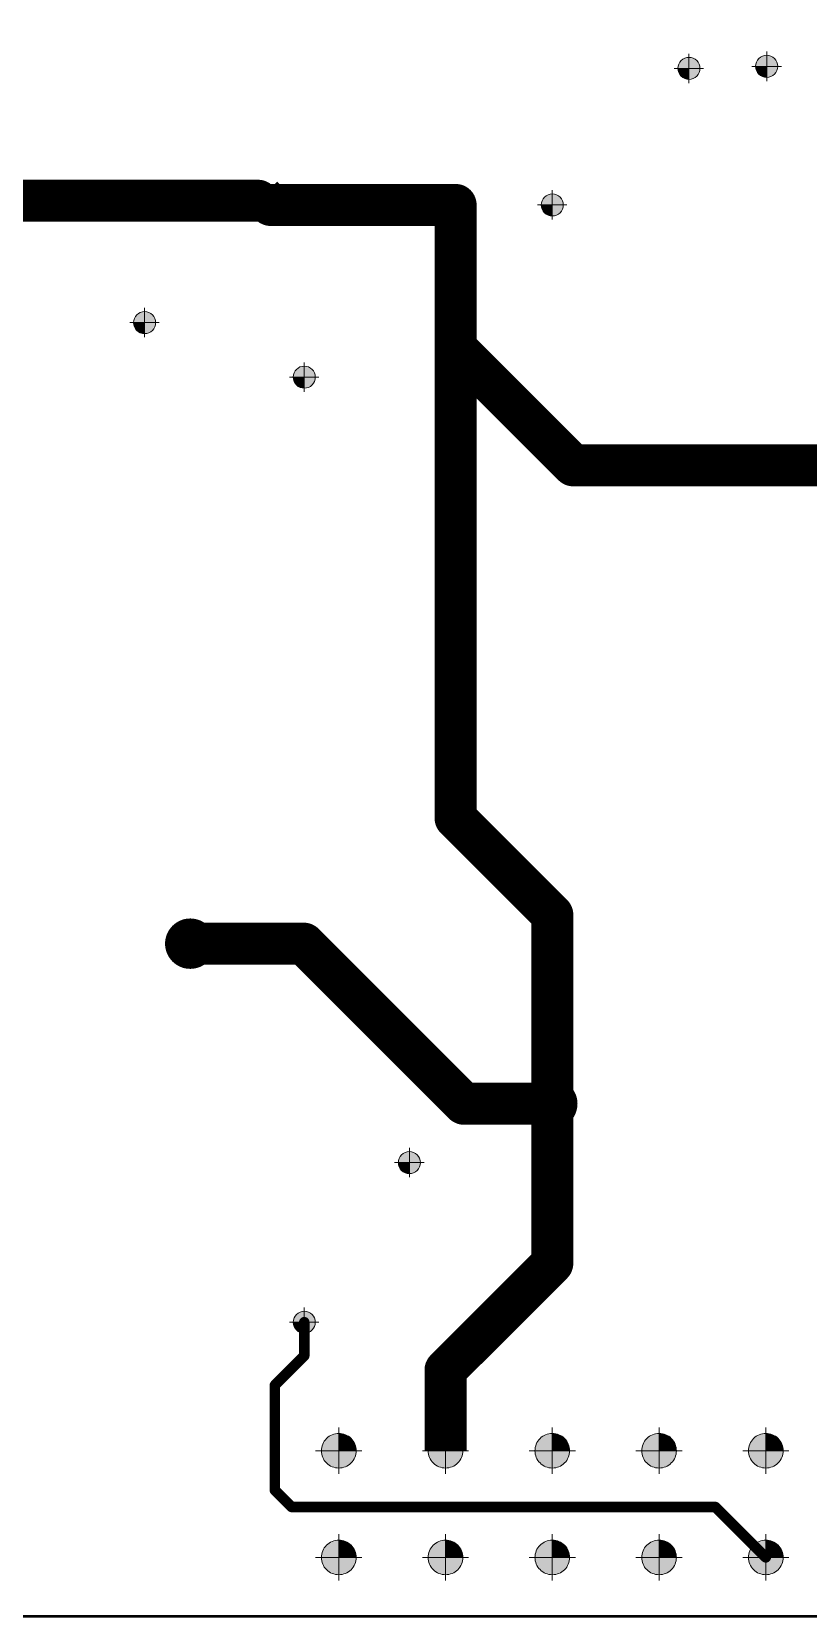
# Paper-space layout 'Лист2' of a CAD drawing. Header units: millimetres. Extents: x 0 to 421, y 0 to 298.
# Drawn here: x 126.17 to 144.64, y 161.87 to 199.6 of the extents above; entities that cross this region are included whole.
import ezdxf

# ---------------------------------------------------------------- set-up
doc = ezdxf.new("R2010")
doc.units = ezdxf.units.MM
for name, color, linetype in [('MidLayer1', 16, 'Continuous'), ('PDF _Геометрия', 7, 'Continuous'), ('PDF _Сплошная заливка', 7, 'Continuous')]:
    doc.layers.add(name, color=color, linetype=linetype)

psp = doc.layouts.new('Лист2')

# ---------------------------------------------------------------- hatches: boundary and pattern name
at = {"layer": 'PDF _Сплошная заливка', "true_color": 0xf5f5f5}
h = psp.add_hatch(color=7, dxfattribs=at)
h.dxf.hatch_style = 1
h.paths.add_polyline_path([(100.3120716737317, 230.2710354911055), (100.049604371558, 230.2710354911055), (100.049604371558, 230.0085681890014, 0.4143145161782934)])
h.paths.add_polyline_path([(100.049604371558, 230.5335027932574), (100.049604371558, 230.2710354911055), (100.3120716737317, 230.2710354911055, 0.4143145161453508)])
h.paths.add_polyline_path([(100.049604371558, 230.5335027932574, 0.4143145159939858), (99.78713706938424, 230.2710354911055), (100.049604371558, 230.2710354911055)])
h.paths.add_polyline_path([(108.4496163767913, 231.933330874288, 0.4143145162007099), (108.187149074603, 231.6708635721106), (108.4496163767913, 231.6708635721106)])
h.paths.add_polyline_path([(108.4496163767913, 231.933330874288), (108.4496163767913, 231.6708635721106), (108.712083678965, 231.6708635721106, 0.414314515925784)])
h.paths.add_polyline_path([(108.712083678965, 231.6708635721106), (108.4496163767913, 231.6708635721106), (108.4496163767913, 231.4083962699624, 0.4143145159641667)])
h.paths.add_polyline_path([(119.549796030924, 232.5336126444481), (119.549796030924, 232.270792563585), (119.8122633330977, 232.270792563585, 0.4140361066713306)])
h.paths.add_polyline_path([(119.549796030924, 232.5336126444481, 0.4140361064556106), (119.2873287287866, 232.270792563585), (119.549796030924, 232.270792563585)])
h.paths.add_polyline_path([(119.8122633330977, 232.270792563585), (119.549796030924, 232.270792563585), (119.549796030924, 232.0083252613822, 0.4143145161188053)])
h.paths.add_polyline_path([(128.4496953576199, 205.3334223275165, 0.4143145160073847), (128.1872280554244, 205.0709550253137), (128.4496953576199, 205.0709550253137)])
h.paths.add_polyline_path([(128.4496953576199, 205.3334223275165), (128.4496953576199, 205.0709550253137), (128.7121626597864, 205.0709550253137, 0.4143145162440775)])
h.paths.add_polyline_path([(128.7121626597864, 205.0709550253137), (128.4496953576199, 205.0709550253137), (128.4496953576199, 204.8084877231286, 0.4143145161385547)])
h.paths.add_polyline_path([(127.0498697460607, 204.7335010971938, 0.414314516295859), (126.7874024438652, 204.4710337949764), (127.0498697460607, 204.4710337949764)])
h.paths.add_polyline_path([(127.0498697460607, 204.7335010971938), (127.0498697460607, 204.4710337949764), (127.3123370482344, 204.4710337949764, 0.4143145162657374)])
h.paths.add_polyline_path([(127.3123370482344, 204.4710337949764), (127.0498697460607, 204.4710337949764), (127.0498697460607, 204.2082137141938, 0.4140361063894542)])
h.paths.add_polyline_path([(125.6122968208915, 205.0709539669779), (125.3498295187323, 205.0709539669779), (125.3498295187323, 204.8084866648555, 0.4143145160152931)])
h.paths.add_polyline_path([(125.3498295187323, 205.3334212691921), (125.3498295187323, 205.0709539669779), (125.6122968208915, 205.0709539669779, 0.4143145162635712)])
h.paths.add_polyline_path([(125.3498295187323, 205.3334212691921, 0.4143145159817456), (125.0873622165805, 205.0709539669779), (125.3498295187323, 205.0709539669779)])
h.paths.add_polyline_path([(122.012190881896, 203.4707934842454), (121.7497235797368, 203.4707934842454), (121.7497235797368, 203.2083261820317, 0.4143145160571014)])
h.paths.add_polyline_path([(121.7497235797368, 203.7332607864373), (121.7497235797368, 203.4707934842454), (122.012190881896, 203.4707934842454, 0.4143145160438534)])
h.paths.add_polyline_path([(121.7497235797368, 203.7332607864373, 0.4143145163166619), (121.4872562775413, 203.4707934842454), (121.7497235797368, 203.4707934842454)])
h.paths.add_polyline_path([(122.0499381955206, 205.3833267455043), (122.0499381955206, 205.1208594433633), (122.3124054976797, 205.1208594433633, 0.4143145161126098)])
h.paths.add_polyline_path([(122.0499381955206, 205.3833267455043, 0.4140361066578205), (121.7871181146793, 205.1208594433633), (122.0499381955206, 205.1208594433633)])
h.paths.add_polyline_path([(122.3124054976797, 205.1208594433633), (122.0499381955206, 205.1208594433633), (122.0499381955206, 204.8583921413174, 0.4143145159523798)])
h.paths.add_polyline_path([(121.8499127112032, 206.8334077898776), (121.8499127112032, 206.5709404877148), (122.1123800133773, 206.5709404877148, 0.4143145160363984)])
h.paths.add_polyline_path([(121.8499127112032, 206.8334077898776, 0.4143145162213095), (121.5874454091318, 206.5709404877148), (121.8499127112032, 206.5709404877148)])
h.paths.add_polyline_path([(122.1123800133773, 206.5709404877148), (121.8499127112032, 206.5709404877148), (121.8499127112032, 206.308473185552, 0.4143145161191581)])
h.paths.add_polyline_path([(121.6498872268935, 210.4333197006231), (121.6498872268935, 210.1708523984603), (121.9123545290599, 210.1708523984603, 0.4143145159719741)])
h.paths.add_polyline_path([(121.6498872268935, 210.4333197006231, 0.4143145162208565), (121.3874199247343, 210.1708523984603), (121.6498872268935, 210.1708523984603)])
h.paths.add_polyline_path([(121.9123545290599, 210.1708523984603), (121.6498872268935, 210.1708523984603), (121.6498872268935, 209.908385096363, 0.414314516152352)])
h.paths.add_polyline_path([(120.0496833523939, 211.43355083915, 0.4140361065096199), (119.787216050242, 211.1707307583088), (120.0496833523939, 211.1707307583088)])
h.paths.add_polyline_path([(120.0496833523939, 211.43355083915), (120.0496833523939, 211.1707307583088), (120.3121506545531, 211.1707307583088, 0.4140361064194982)])
h.paths.add_polyline_path([(120.3121506545531, 211.1707307583088), (120.0496833523939, 211.1707307583088), (120.0496833523939, 210.9082634561314, 0.4138105735769094)])
h.paths.add_polyline_path([(119.1123505273108, 209.070809954424), (118.8498832251516, 209.070809954424), (118.8498832251516, 208.8083426522721, 0.4143145162915272)])
h.paths.add_polyline_path([(118.8498832251516, 209.3332772565905), (118.8498832251516, 209.070809954424), (119.1123505273108, 209.070809954424, 0.4143145162286138)])
h.paths.add_polyline_path([(118.8498832251516, 209.3332772565905, 0.4143145162399471), (118.5874159230143, 209.070809954424), (118.8498832251516, 209.070809954424)])
h.paths.add_polyline_path([(117.1999375635419, 208.3833096648336), (117.1999375635419, 208.1208423626417), (117.4624048657083, 208.1208423626417, 0.4138105734341527)])
h.paths.add_polyline_path([(117.1999375635419, 208.3833096648336, 0.4140361064449816), (116.9371174826861, 208.1208423626417), (117.1999375635419, 208.1208423626417)])
h.paths.add_polyline_path([(117.4624048657083, 208.1208423626417), (117.1999375635419, 208.1208423626417), (117.1999375635419, 207.8583750604457, 0.4138105735737928)])
h.paths.add_polyline_path([(115.9122955569419, 212.0707985181543), (115.6498282547827, 212.0707985181543), (115.6498282547827, 211.8083312159988, 0.4143145160474299)])
h.paths.add_polyline_path([(115.6498282547827, 212.3332658202548), (115.6498282547827, 212.0707985181543), (115.9122955569419, 212.0707985181543, 0.4143145160530207)])
h.paths.add_polyline_path([(115.6498282547827, 212.3332658202548, 0.4143145161103427), (115.387360952609, 212.0707985181543), (115.6498282547827, 212.0707985181543)])
h.paths.add_polyline_path([(113.312317039517, 210.3708274354294), (113.0498497373578, 210.3708274354294), (113.0498497373578, 210.1083601332739, 0.4143145161012762)])
h.paths.add_polyline_path([(113.0498497373578, 210.6332947375849), (113.0498497373578, 210.3708274354294), (113.312317039517, 210.3708274354294, 0.414314515917926)])
h.paths.add_polyline_path([(113.0498497373578, 210.6332947375849, 0.4143145161406156), (112.7873824351036, 210.3708274354294), (113.0498497373578, 210.3708274354294)])
h.paths.add_polyline_path([(113.0498497373578, 209.7332322694497, 0.4143145162124949), (112.7873824351327, 209.4707649672573), (113.0498497373578, 209.4707649672573)])
h.paths.add_polyline_path([(113.0498497373578, 209.7332322694497), (113.0498497373578, 209.4707649672573), (113.312317039517, 209.4707649672573, 0.4143145159898055)])
h.paths.add_polyline_path([(113.312317039517, 209.4707649672573), (113.0498497373578, 209.4707649672573), (113.0498497373578, 209.2082976650254, 0.4143145162918798)])
h.paths.add_polyline_path([(113.312317039517, 208.5710499860429), (113.0498497373578, 208.5710499860429), (113.0498497373578, 208.3082299052348, 0.4140361064744309)])
h.paths.add_polyline_path([(113.0498497373578, 208.8335172882348), (113.0498497373578, 208.5710499860429), (113.312317039517, 208.5710499860429, 0.4138105736383851)])
h.paths.add_polyline_path([(113.0498497373578, 208.8335172882348, 0.4138105736728677), (112.7873824352059, 208.5710499860429), (113.0498497373578, 208.5710499860429)])
h.paths.add_polyline_path([(113.312317039517, 207.6709825789762), (113.0498497373578, 207.6709825789762), (113.0498497373578, 207.4085152768062, 0.4143145161516976)])
h.paths.add_polyline_path([(113.0498497373578, 207.9334498811427), (113.0498497373578, 207.6709825789762), (113.312317039517, 207.6709825789762, 0.4143145161872592)])
h.paths.add_polyline_path([(113.0498497373578, 207.9334498811427, 0.4143145162217128), (112.7873824351841, 207.6709825789762), (113.0498497373578, 207.6709825789762)])
h.paths.add_polyline_path([(129.6121009498756, 195.5706370504045), (129.3496336477165, 195.5706370504045), (129.3496336477165, 195.3081697481903, 0.4143145159431113)])
h.paths.add_polyline_path([(129.3496336477165, 195.8331043525891), (129.3496336477165, 195.5706370504045), (129.6121009498756, 195.5706370504045, 0.4143145161639881)])
h.paths.add_polyline_path([(129.3496336477165, 195.8331043525891, 0.4143145160537259), (129.0871663455428, 195.5706370504045), (129.3496336477165, 195.5706370504045)])
h.paths.add_polyline_path([(131.6497503279888, 195.9335178511965, 0.4140361066051746), (131.3872830258151, 195.6706977704575), (131.6497503279888, 195.6706977704575)])
h.paths.add_polyline_path([(131.6497503279888, 195.9335178511965), (131.6497503279888, 195.6706977704575), (131.9122176301553, 195.6706977704575, 0.4140361065116345)])
h.paths.add_polyline_path([(131.9122176301553, 195.6706977704575), (131.6497503279888, 195.6706977704575), (131.6497503279888, 195.4082304683752, 0.4138105736144621)])
h.paths.add_polyline_path([(136.2499836885477, 195.7331953272846), (136.2499836885477, 195.4707280251691), (136.5124509907068, 195.4707280251691, 0.4138105736229028)])
h.paths.add_polyline_path([(136.2499836885477, 195.7331953272846, 0.4140361065574474), (135.9871636077505, 195.4707280251691), (136.2499836885477, 195.4707280251691)])
h.paths.add_polyline_path([(136.5124509907068, 195.4707280251691), (136.2499836885477, 195.4707280251691), (136.2499836885477, 195.2082607229954, 0.4138105737494737)])
h.paths.add_polyline_path([(123.9496511285352, 190.3334897393866, 0.4140361065414498), (123.6871838263833, 190.0706696585858), (123.9496511285352, 190.0706696585858)])
h.paths.add_polyline_path([(123.9496511285352, 190.3334897393866), (123.9496511285352, 190.0706696585858), (124.2121184307089, 190.0706696585858, 0.4140361063449201)])
h.paths.add_polyline_path([(124.2121184307089, 190.0706696585858), (123.9496511285352, 190.0706696585858), (123.9496511285352, 189.8082023563902, 0.413810573930181)])
h.paths.add_polyline_path([(137.4497838157899, 204.7334982749699), (137.4497838157899, 204.4710309727448), (137.7122511179637, 204.4710309727448, 0.4143145162374789)])
h.paths.add_polyline_path([(137.4497838157899, 204.7334982749699, 0.414314516018718), (137.1873165136162, 204.4710309727448), (137.4497838157899, 204.4710309727448)])
h.paths.add_polyline_path([(137.7122511179637, 204.4710309727448), (137.4497838157899, 204.4710309727448), (137.4497838157899, 204.2082108919294, 0.4140361064201334)])
h.paths.add_polyline_path([(133.6496523924848, 204.4333496286995, 0.4138105737003637), (133.3871850903547, 204.1708823265658), (133.6496523924848, 204.1708823265658)])
h.paths.add_polyline_path([(133.6496523924848, 204.4333496286995), (133.6496523924848, 204.1708823265658), (133.9124724732819, 204.1708823265658, 0.4140361067285753)])
h.paths.add_polyline_path([(133.9124724732819, 204.1708823265658), (133.6496523924848, 204.1708823265658), (133.6496523924848, 203.9084150244175, 0.414036106303966)])
h.paths.add_polyline_path([(140.2497878175323, 204.5331323593014, 0.4143145162670892), (139.987320515424, 204.2706650570512), (140.2497878175323, 204.2706650570512)])
h.paths.add_polyline_path([(140.2497878175323, 204.5331323593014), (140.2497878175323, 204.2706650570512), (140.5126078983294, 204.2706650570512, 0.4140361066303627)])
h.paths.add_polyline_path([(140.5126078983294, 204.2706650570512), (140.2497878175323, 204.2706650570512), (140.2497878175323, 204.0081977548443, 0.414036106719437)])
h.paths.add_polyline_path([(140.912306088318, 205.6708455639082), (140.6498387861589, 205.6708455639082), (140.6498387861589, 205.4080254830747, 0.4140361065130878)])
h.paths.add_polyline_path([(140.6498387861589, 205.9333128660637), (140.6498387861589, 205.6708455639082), (140.912306088318, 205.6708455639082, 0.4143145162466969)])
h.paths.add_polyline_path([(140.6498387861589, 205.9333128660637, 0.4143145161581951), (140.3873714839924, 205.6708455639082), (140.6498387861589, 205.6708455639082)])
h.paths.add_polyline_path([(142.2500426606589, 205.7333332430258, 0.4140361065888485), (141.9875753584483, 205.4705131621881), (142.2500426606589, 205.4705131621881)])
h.paths.add_polyline_path([(142.2500426606589, 205.7333332430258), (142.2500426606589, 205.4705131621881), (142.5125099628181, 205.4705131621881, 0.4140361064654579)])
h.paths.add_polyline_path([(142.5125099628181, 205.4705131621881), (142.2500426606589, 205.4705131621881), (142.2500426606589, 205.2080458600763, 0.4138105737836125)])
h.paths.add_polyline_path([(143.5997737064772, 204.8832147041517, 0.4143145161069174), (143.3373064043622, 204.620747401912), (143.5997737064772, 204.620747401912)])
h.paths.add_polyline_path([(143.5997737064772, 204.8832147041517), (143.5997737064772, 204.620747401912), (143.8622410086437, 204.620747401912, 0.4143145160450619)])
h.paths.add_polyline_path([(143.8622410086437, 204.620747401912), (143.5997737064772, 204.620747401912), (143.5997737064772, 204.358280099797, 0.4143145161314987)])
h.paths.add_polyline_path([(144.3494282993593, 203.633175724684, 0.4138105737350976), (144.0869609972078, 203.3707084224698), (144.3494282993593, 203.3707084224698)])
h.paths.add_polyline_path([(144.3494282993593, 203.633175724684), (144.3494282993593, 203.3707084224698), (144.6122483801569, 203.3707084224698, 0.4140361065355619)])
h.paths.add_polyline_path([(144.6122483801569, 203.3707084224698), (144.3494282993593, 203.3707084224698), (144.3494282993593, 203.1082411203142, 0.4140361066992561)])
h.paths.add_polyline_path([(145.7122121545558, 198.5708640924986), (145.4497448523894, 198.5708640924986), (145.4497448523894, 198.3083967903249, 0.4143145161691765)])
h.paths.add_polyline_path([(145.4497448523894, 198.8333313946391), (145.4497448523894, 198.5708640924986), (145.7122121545558, 198.5708640924986, 0.4143145161299412)])
h.paths.add_polyline_path([(145.4497448523894, 198.8333313946391, 0.4143145161493297), (145.187277550252, 198.5708640924986), (145.4497448523894, 198.5708640924986)])
h.paths.add_polyline_path([(143.6498682722035, 199.0333060788739, 0.4143145162615562), (143.3874009701244, 198.7708387766893), (143.6498682722035, 198.7708387766893)])
h.paths.add_polyline_path([(143.6498682722035, 199.0333060788739), (143.6498682722035, 198.7708387766893), (143.9123355743773, 198.7708387766893, 0.4143145162270018)])
h.paths.add_polyline_path([(143.9123355743773, 198.7708387766893), (143.6498682722035, 198.7708387766893), (143.6498682722035, 198.5083714745883, 0.4143145161652975)])
h.paths.add_polyline_path([(141.7998971262914, 198.9834055413289), (141.7998971262914, 198.7209382391989), (142.0623644284578, 198.7209382391989, 0.4143145161469626)])
h.paths.add_polyline_path([(141.7998971262914, 198.9834055413289, 0.4143145160874237), (141.5374298240372, 198.7209382391989), (141.7998971262914, 198.7209382391989)])
h.paths.add_polyline_path([(142.0623644284578, 198.7209382391989), (141.7998971262914, 198.7209382391989), (141.7998971262914, 198.458470936996, 0.4143145162862383)])
h.paths.add_polyline_path([(149.4125072250254, 198.3708894083079), (149.1496871442282, 198.3708894083079), (149.1496871442282, 198.1084221061924, 0.4140361066499366)])
h.paths.add_polyline_path([(149.1496871442282, 198.6333567104671), (149.1496871442282, 198.3708894083079), (149.4125072250254, 198.3708894083079, 0.4140361063217318)])
h.paths.add_polyline_path([(149.1496871442282, 198.6333567104671, 0.4138105737451508), (148.8872198420981, 198.3708894083079), (149.1496871442282, 198.3708894083079)])
h.paths.add_polyline_path([(153.6123368383196, 198.970809580313), (153.3498695361532, 198.970809580313), (153.3498695361532, 198.7083422781902, 0.414314516135327)])
h.paths.add_polyline_path([(153.3498695361532, 199.2332768825195), (153.3498695361532, 198.970809580313), (153.6123368383196, 198.970809580313, 0.4143145160675783)])
h.paths.add_polyline_path([(153.3498695361532, 199.2332768825195, 0.4143145160498977), (153.0874022339794, 198.970809580313), (153.3498695361532, 198.970809580313)])
h.paths.add_polyline_path([(160.5497286355135, 200.3333242654144, 0.4143145161541151), (160.2872613333907, 200.0708569632479), (160.5497286355135, 200.0708569632479)])
h.paths.add_polyline_path([(160.5497286355135, 200.3333242654144), (160.5497286355135, 200.0708569632479), (160.8125487163106, 200.0708569632479, 0.4140361064908767)])
h.paths.add_polyline_path([(160.8125487163106, 200.0708569632479), (160.5497286355135, 200.0708569632479), (160.5497286355135, 199.8083896611179, 0.4140361065225919)])
h.paths.add_polyline_path([(143.4498427879007, 218.8332625612893, 0.4143145160803721), (143.1873754856688, 218.5707952590719), (143.4498427879007, 218.5707952590719)])
h.paths.add_polyline_path([(143.4498427879007, 218.8332625612893), (143.4498427879007, 218.5707952590719), (143.7123100900599, 218.5707952590719, 0.414314516202723)])
h.paths.add_polyline_path([(143.7123100900599, 218.5707952590719), (143.4498427879007, 218.5707952590719), (143.4498427879007, 218.3083279568837, 0.4143145162069038)])
h.paths.add_polyline_path([(142.3498790135018, 217.1333842593153, 0.4143145160824371), (142.0874117112917, 216.8709169571302), (142.3498790135018, 216.8709169571302)])
h.paths.add_polyline_path([(142.3498790135018, 217.1333842593153), (142.3498790135018, 216.8709169571302), (142.6123463156609, 216.8709169571302, 0.4143145161237918)])
h.paths.add_polyline_path([(142.6123463156609, 216.8709169571302), (142.3498790135018, 216.8709169571302), (142.3498790135018, 216.6084496549788, 0.4143145161027872)])
h.paths.add_polyline_path([(143.0123972842875, 215.3709265558268), (142.7499299821284, 215.3709265558268), (142.7499299821284, 215.1084592536895, 0.4143145163138917)])
h.paths.add_polyline_path([(142.7499299821284, 215.6333938579019), (142.7499299821284, 215.3709265558268), (143.0123972842875, 215.3709265558268, 0.4143145161951678)])
h.paths.add_polyline_path([(142.7499299821284, 215.6333938579019, 0.4143145160074351), (142.4874626799842, 215.3709265558268), (142.7499299821284, 215.3709265558268)])
h.paths.add_polyline_path([(142.8497663349644, 213.4333146144095, 0.4143145162250879), (142.5872990327616, 213.1708473122103), (142.8497663349644, 213.1708473122103)])
h.paths.add_polyline_path([(142.8497663349644, 213.4333146144095), (142.8497663349644, 213.1708473122103), (143.1122336371309, 213.1708473122103, 0.4143145160127746)])
h.paths.add_polyline_path([(143.1122336371309, 213.1708473122103), (142.8497663349644, 213.1708473122103), (142.8497663349644, 212.9083800099852, 0.4143145162824681)])
h.paths.add_polyline_path([(142.7499299821284, 211.2332300790354, 0.4143145162671977), (142.4874626799619, 210.970762776913), (142.7499299821284, 210.970762776913)])
h.paths.add_polyline_path([(142.7499299821284, 211.2332300790354), (142.7499299821284, 210.970762776913), (143.0123972842875, 210.970762776913, 0.4143145162665936)])
h.paths.add_polyline_path([(143.0123972842875, 210.970762776913), (142.7499299821284, 210.970762776913), (142.7499299821284, 210.7082954746988, 0.414314516106313)])
h.paths.add_polyline_path([(143.6498682722035, 208.8335236382659, 0.4138105734832128), (143.3874009700808, 208.5710563360553), (143.6498682722035, 208.5710563360553)])
h.paths.add_polyline_path([(143.6498682722035, 208.8335236382659), (143.6498682722035, 208.5710563360553), (143.9123355743773, 208.5710563360553, 0.4138105736366761)])
h.paths.add_polyline_path([(143.9123355743773, 208.5710563360553), (143.6498682722035, 208.5710563360553), (143.6498682722035, 208.3082362551891, 0.4140361065884645)])
h.paths.add_polyline_path([(138.2124912180498, 228.5710689944976), (137.9496711372526, 228.5710689944976), (137.9496711372526, 228.3086016924481, 0.4140361062471906)])
h.paths.add_polyline_path([(137.9496711372526, 228.8335362966604), (137.9496711372526, 228.5710689944976), (138.2124912180498, 228.5710689944976, 0.4140361069679717)])
h.paths.add_polyline_path([(137.9496711372526, 228.8335362966604, 0.4143145161756234), (137.687203835013, 228.5710689944976), (137.9496711372526, 228.5710689944976)])
h.paths.add_polyline_path([(144.0425108895752, 163.2707807831384), (143.6297598901942, 163.2707807831384), (143.6297598901942, 162.8583825623846, 0.4142795420006267)])
h.paths.add_polyline_path([(143.6297598901942, 163.2707807831384), (143.2173616694367, 163.2707807831384, 0.4144568005956653), (143.6297598901942, 162.8583825623846)])
h.paths.add_polyline_path([(143.6297598901942, 163.6831790038741, 0.4144568006233478), (143.2173616694367, 163.2707807831384), (143.6297598901942, 163.2707807831384)])
h.paths.add_polyline_path([(144.0425108895752, 165.8107869331411), (143.6297598901942, 165.8107869331411), (143.6297598901942, 165.3983887123873, 0.4142795419835161)])
h.paths.add_polyline_path([(143.6297598901942, 165.8107869331411), (143.2173616694295, 165.8107869331411, 0.4144568008033954), (143.6297598901942, 165.3983887123873)])
h.paths.add_polyline_path([(143.6297598901942, 166.22318515388, 0.4144568006801236), (143.2173616694295, 165.8107869331411), (143.6297598901942, 165.8107869331411)])
h.paths.add_polyline_path([(141.5025047395616, 165.8107869331411), (141.0897537401952, 165.8107869331411), (141.0897537401952, 165.3983887124054, 0.4142795421205959)])
h.paths.add_polyline_path([(141.0897537401952, 165.8107869331411), (140.6773555194522, 165.8107869331411, 0.4144568006438129), (141.0897537401952, 165.3983887124054)])
h.paths.add_polyline_path([(141.0897537401952, 166.2231851539095, 0.4144568007462985), (140.6773555194522, 165.8107869331411), (141.0897537401952, 165.8107869331411)])
h.paths.add_polyline_path([(141.0897537401952, 163.2707807831384), (140.6773555194522, 163.2707807831384, 0.4144568007016798), (141.0897537401952, 162.8583825623809)])
h.paths.add_polyline_path([(141.0897537401952, 163.6831790038595, 0.4144568007292013), (140.6773555194522, 163.2707807831384), (141.0897537401952, 163.2707807831384)])
h.paths.add_polyline_path([(141.5025047395616, 163.2707807831384), (141.0897537401952, 163.2707807831384), (141.0897537401952, 162.8583825623809, 0.414279542061594)])
h.paths.add_polyline_path([(138.962498589563, 163.2707807831384), (138.5497475901893, 163.2707807831384), (138.5497475901893, 162.8583825623955, 0.4142795420499978)])
h.paths.add_polyline_path([(138.5497475901893, 163.2707807831384), (138.1373493694755, 163.2707807831384, 0.4144568007394983), (138.5497475901893, 162.8583825623955)])
h.paths.add_polyline_path([(138.5497475901893, 163.6831790038887, 0.414456800690645), (138.1373493694755, 163.2707807831384), (138.5497475901893, 163.2707807831384)])
h.paths.add_polyline_path([(138.5497475901893, 166.2231851538691, 0.4144568005950555), (138.1373493694537, 165.8107869331411), (138.5497475901893, 165.8107869331411)])
h.paths.add_polyline_path([(138.5497475901893, 165.8107869331411), (138.1373493694537, 165.8107869331411, 0.4144568006419522), (138.5497475901893, 165.3983887124018)])
h.paths.add_polyline_path([(138.962498589563, 165.8107869331411), (138.5497475901893, 165.8107869331411), (138.5497475901893, 165.3983887124018, 0.4142795419526963)])
h.paths.add_polyline_path([(136.0097414401903, 166.2231851538691, 0.4144568006308263), (135.5973432194692, 165.8107869331411), (136.0097414401903, 165.8107869331411)])
h.paths.add_polyline_path([(136.0097414401903, 165.8107869331411), (135.5973432194692, 165.8107869331411, 0.4144568007541255), (136.0097414401903, 165.3983887123468)])
h.paths.add_polyline_path([(136.4224924395639, 165.8107869331411), (136.0097414401903, 165.8107869331411), (136.0097414401903, 165.3983887123468, 0.4142795420692323)])
h.paths.add_polyline_path([(133.8824862895726, 165.8107869331411), (133.4697352901912, 165.8107869331411), (133.4697352901912, 165.3983887124127, 0.4142795419945077)])
h.paths.add_polyline_path([(133.4697352901912, 165.8107869331411), (133.0573370694924, 165.8107869331411, 0.4144568007119441), (133.4697352901912, 165.3983887124127)])
h.paths.add_polyline_path([(133.4697352901912, 166.2231851538836, 0.414456800741166), (133.0573370694924, 165.8107869331411), (133.4697352901912, 165.8107869331411)])
h.paths.add_polyline_path([(133.4697352901912, 163.6831790038595, 0.4144568007605728), (133.0573370694706, 163.2707807831384), (133.4697352901912, 163.2707807831384)])
h.paths.add_polyline_path([(133.4697352901912, 163.2707807831384), (133.0573370694706, 163.2707807831384, 0.414456800656772), (133.4697352901912, 162.8583825624028)])
h.paths.add_polyline_path([(133.8824862895726, 163.2707807831384), (133.4697352901912, 163.2707807831384), (133.4697352901912, 162.8583825624028, 0.4142795420919418)])
h.paths.add_polyline_path([(136.0097414401903, 163.6831790038814, 0.4144568007266672), (135.5973432194837, 163.2707807831384), (136.0097414401903, 163.2707807831384)])
h.paths.add_polyline_path([(136.0097414401903, 163.2707807831384), (135.5973432194837, 163.2707807831384, 0.4144568006990811), (136.0097414401903, 162.8583825624323)])
h.paths.add_polyline_path([(136.4224924395639, 163.2707807831384), (136.0097414401903, 163.2707807831384), (136.0097414401903, 162.8583825624323, 0.4142795420141573)])
h.paths.add_polyline_path([(132.9123450517259, 168.8708078366749), (132.6498777495522, 168.8708078366749), (132.6498777495522, 168.6083405344866, 0.4143145160615337)])
h.paths.add_polyline_path([(132.6498777495522, 169.1332751388049), (132.6498777495522, 168.8708078366749), (132.9123450517259, 168.8708078366749, 0.4143145161433357)])
h.paths.add_polyline_path([(138.5497475901893, 174.3333373017435), (138.5497475901893, 174.0708699995698), (138.812214892363, 174.0708699995698, 0.4143145161467613)])
h.paths.add_polyline_path([(138.5497475901893, 174.3333373017435, 0.4143145162060978), (138.2872802880447, 174.0708699995698), (138.5497475901893, 174.0708699995698)])
h.paths.add_polyline_path([(138.812214892363, 174.0708699995698), (138.5497475901893, 174.0708699995698), (138.5497475901893, 173.8084026974216, 0.4143145162157693)])
h = psp.add_hatch(color=7, dxfattribs=at)
h.dxf.hatch_style = 1
h.paths.add_polyline_path([(86.27500990866565, 197.1585670506893), (86.27500990866565, 196.8960997485815), (86.53747721082482, 196.8960997485815, 0.4143145163207423)])
h.paths.add_polyline_path([(86.27500990866565, 197.1585670506893, 0.4143145161265622), (86.01254260649193, 196.8960997485815), (86.27500990866565, 196.8960997485815)])
h.paths.add_polyline_path([(86.53747721082482, 196.8960997485815), (86.27500990866565, 196.8960997485815), (86.27500990866565, 196.6336324463823, 0.4143145160590657)])
h.paths.add_polyline_path([(86.8997808658346, 184.583403708672, 0.414314516093015), (86.63731356364633, 184.3209364064687), (86.8997808658346, 184.3209364064687)])
h.paths.add_polyline_path([(86.8997808658346, 184.583403708672), (86.8997808658346, 184.3209364064687), (87.16224816800832, 184.3209364064687, 0.4143145161842875)])
h.paths.add_polyline_path([(87.16224816800832, 184.3209364064687), (86.8997808658346, 184.3209364064687), (86.8997808658346, 184.0584691042986, 0.4143145163857711)])
h.paths.add_polyline_path([(132.9123450517259, 168.8708078366749), (132.6498777495522, 168.8708078366749), (132.6498777495522, 168.6083405344866, 0.4143145160615337)])
h.paths.add_polyline_path([(132.6498777495522, 169.1332751388049), (132.6498777495522, 168.8708078366749), (132.9123450517259, 168.8708078366749, 0.4143145161433357)])
h.paths.add_polyline_path([(132.6498777495522, 169.1332751388049, 0.414314516268759), (132.3874104473052, 168.8708078366749), (132.6498777495522, 168.8708078366749)])
h.paths.add_polyline_path([(135.1496671355103, 172.9331571476282), (135.1496671355103, 172.6706898454836), (135.4124872163079, 172.6706898454836, 0.4140361066835825)])
h.paths.add_polyline_path([(135.1496671355103, 172.9331571476282, 0.4143145160649083), (134.8871998333366, 172.6706898454836), (135.1496671355103, 172.6706898454836)])
h.paths.add_polyline_path([(135.4124872163079, 172.6706898454836), (135.1496671355103, 172.6706898454836), (135.1496671355103, 172.4082225433572, 0.4140361064541282)])
h.paths.add_polyline_path([(121.1496471267928, 179.6332217062836, 0.4143145161306927), (120.8871798246264, 179.370754404154), (121.1496471267928, 179.370754404154)])
h.paths.add_polyline_path([(121.1496471267928, 179.6332217062836), (121.1496471267928, 179.370754404154), (121.4121144289666, 179.370754404154, 0.4143145161734575)])
h.paths.add_polyline_path([(121.4121144289666, 179.370754404154), (121.1496471267928, 179.370754404154), (121.1496471267928, 179.1082871019617, 0.4143145162105729)])
h.paths.add_polyline_path([(125.4323797185984, 182.1457358175371, 0.4143145161485742), (125.1699124163588, 181.883268515367), (125.4323797185984, 181.883268515367)])
h.paths.add_polyline_path([(125.4323797185984, 182.1457358175371), (125.4323797185984, 181.883268515367), (125.6948470207649, 181.883268515367, 0.4143145161051547)])
h.paths.add_polyline_path([(125.6948470207649, 181.883268515367), (125.4323797185984, 181.883268515367), (125.4323797185984, 181.6208012132151, 0.4143145161885687)])
h.paths.add_polyline_path([(125.4323797185984, 183.0457979328721), (125.4323797185984, 182.7829778521259), (125.6948470207649, 182.7829778521259, 0.4140361065619598)])
h.paths.add_polyline_path([(125.4323797185984, 183.0457979328721, 0.4140361064174634), (125.1699124163806, 182.7829778521259), (125.4323797185984, 182.7829778521259)])
h.paths.add_polyline_path([(125.6948470207649, 182.7829778521259), (125.4323797185984, 182.7829778521259), (125.4323797185984, 182.5205105499631, 0.4138105735429293)])
h.paths.add_polyline_path([(125.4323797185984, 184.0456766454922), (125.4323797185984, 183.7832093433876), (125.6948470207649, 183.7832093433876, 0.4143145161783438)])
h.paths.add_polyline_path([(125.4323797185984, 184.0456766454922, 0.4143145162217633), (125.1699124164393, 183.7832093433876), (125.4323797185984, 183.7832093433876)])
h.paths.add_polyline_path([(125.6948470207649, 183.7832093433876), (125.4323797185984, 183.7832093433876), (125.4323797185984, 183.5207420411739, 0.4143145161153374)])
h.paths.add_polyline_path([(125.6948470207649, 184.6832771032332), (125.4323797185984, 184.6832771032332), (125.4323797185984, 184.420809801034, 0.414314515956258)])
h.paths.add_polyline_path([(125.4323797185984, 184.9457444054324), (125.4323797185984, 184.6832771032332), (125.6948470207649, 184.6832771032332, 0.4143145159884453)])
h.paths.add_polyline_path([(125.4323797185984, 184.9457444054324, 0.4143145162200505), (125.1699124164611, 184.6832771032332), (125.4323797185984, 184.6832771032332)])
h.paths.add_polyline_path([(125.4323797185984, 185.8458118124886), (125.4323797185984, 185.5829917316692), (125.6948470207649, 185.5829917316692, 0.4140361065718626)])
h.paths.add_polyline_path([(125.4323797185984, 185.8458118124886, 0.4140361064274161), (125.1699124164466, 185.5829917316692), (125.4323797185984, 185.5829917316692)])
h.paths.add_polyline_path([(125.6948470207649, 185.5829917316692), (125.4323797185984, 185.5829917316692), (125.4323797185984, 185.3205244294882, 0.4138105736509514)])
h.paths.add_polyline_path([(132.6498777495522, 191.6335121593456, 0.4140361064968998), (132.3874104474662, 191.3706920784971), (132.6498777495522, 191.3706920784971)])
h.paths.add_polyline_path([(132.6498777495522, 191.6335121593456), (132.6498777495522, 191.3706920784971), (132.9123450517259, 191.3706920784971, 0.4140361065595201)])
h.paths.add_polyline_path([(132.9123450517259, 191.3706920784971), (132.6498777495522, 191.3706920784971), (132.6498777495522, 191.1082247762979, 0.4143145161846399)])
h.paths.add_polyline_path([(128.849746326247, 192.9331818005785, 0.4143145162686585), (128.5872790241096, 192.6707144984011), (128.849746326247, 192.6707144984011)])
h.paths.add_polyline_path([(128.849746326247, 192.9331818005785), (128.849746326247, 192.6707144984011), (129.1122136284134, 192.6707144984011, 0.4143145161915913)])
h.paths.add_polyline_path([(129.1122136284134, 192.6707144984011), (128.849746326247, 192.6707144984011), (128.849746326247, 192.4082471962311, 0.4143145161445449)])
h.paths.add_polyline_path([(138.5497475901893, 195.7331903884187, 0.4143145161573969), (138.2872802880006, 195.4707230862668), (138.5497475901893, 195.4707230862668)])
h.paths.add_polyline_path([(138.5497475901893, 195.7331903884187), (138.5497475901893, 195.4707230862668), (138.812214892363, 195.4707230862668, 0.4143145161683705)])
h.paths.add_polyline_path([(138.812214892363, 195.4707230862668), (138.5497475901893, 195.4707230862668), (138.5497475901893, 195.2082557840604, 0.4143145160762921)])
h.paths.add_polyline_path([(134.1498924925781, 195.7331903884515), (134.1498924925781, 195.4707230862668), (134.4123597947519, 195.4707230862668, 0.4143145161659526)])
h.paths.add_polyline_path([(134.1498924925781, 195.7331903884515, 0.4143145161846399), (133.8874251903458, 195.4707230862668), (134.1498924925781, 195.4707230862668)])
h.paths.add_polyline_path([(134.4123597947519, 195.4707230862668), (134.1498924925781, 195.4707230862668), (134.1498924925781, 195.2082557841004, 0.414314515956057)])
h.paths.add_polyline_path([(127.6499461990047, 200.4334865857313), (127.6499461990047, 200.1710192835467), (127.9124135011712, 200.1710192835467, 0.4143145161378957)])
h.paths.add_polyline_path([(127.6499461990047, 200.4334865857313, 0.4140361063350484), (127.3871261181853, 200.1710192835467), (127.6499461990047, 200.1710192835467)])
h.paths.add_polyline_path([(127.9124135011712, 200.1710192835467), (127.6499461990047, 200.1710192835467), (127.6499461990047, 199.9081992026654, 0.4140361065128136)])
h.paths.add_polyline_path([(124.9497785501057, 201.0334159299696), (124.9497785501057, 200.7709486277922), (125.2122458522649, 200.7709486277922, 0.4143145160524162)])
h.paths.add_polyline_path([(124.9497785501057, 201.0334159299696, 0.4143145160937204), (124.6873112479466, 200.7709486277922), (124.9497785501057, 200.7709486277922)])
h.paths.add_polyline_path([(125.2122458522649, 200.7709486277922), (124.9497785501057, 200.7709486277922), (124.9497785501057, 200.5084813256331, 0.4143145160915547)])
at = {"layer": 'PDF _Сплошная заливка', "transparency": 33554559}
for points in [[(141.537323990538, 198.7208676834739, 0.1989057183646471), (141.6142297323249, 198.5352355673626), (141.6142297323031, 198.5352355673408, 0.1988800818544346), (141.7998265705664, 198.4583651034636), (141.7998265705664, 198.4583651034418), (141.7998265705664, 198.4583651034418), (141.7998265705664, 198.7208676834739), (141.7998265705664, 198.7208676834739)], [(143.3873304143194, 198.7708740545477, 0.1989561128838668), (143.4642361560918, 198.5852419384328), (143.4642361560846, 198.5852419384219, 0.1988800817972095), (143.6498329943556, 198.5083714745047), (143.6498329943556, 198.5083714745192), (143.6498329943556, 198.5083714745192), (143.6498329943556, 198.7708740545477), (143.6498329943556, 198.7708740545477)], [(129.087095789811, 195.5707428839951, 0.4142588362651433), (129.3495983698544, 195.3082403039771), (129.3495983698544, 195.3082403039625), (129.3495983698544, 195.3082403039625), (129.3495983698544, 195.5707428839951), (129.3495983698544, 195.5707428839951)], [(131.3873183036849, 195.6708741597768, 0.4142588363798465), (131.6498208837206, 195.4083715797187), (131.6498208837206, 195.4083715797442), (131.6498208837206, 195.4083715797442), (131.6498208837206, 195.6708741597768), (131.6498208837206, 195.6708741597768)], [(133.8873193568247, 195.4708641977199, 0.1988478172735204), (133.964189820691, 195.2852320815537), (133.9641898207201, 195.2852320815905, 0.1988478170938685), (134.1498219368459, 195.2083616176437), (134.1498219368459, 195.208361617691), (134.1498219368459, 195.208361617691), (134.1498219368459, 195.4708641977199), (134.1498219368459, 195.4708641977199)], [(135.9873047192, 195.4708691366222, 0.4142084407175242), (136.2498072992289, 195.208366556586), (136.2498072992289, 195.2083665565938), (136.2498072992289, 195.2083665565938), (136.2498072992289, 195.4708691366222), (136.2498072992289, 195.4708691366222)], [(138.2873155658849, 195.4708641977199, 0.4142084407608184), (138.5498181459138, 195.2083616177424), (138.5498181459138, 195.208361617691), (138.5498181459138, 195.208361617691), (138.5498181459138, 195.4708641977199), (138.5498181459138, 195.4708641977199)], [(128.5873143019353, 192.6708556098542, 0.1987974354963658), (128.6641847658016, 192.485223493688), (128.6641847658384, 192.485223493728, 0.1988982049521272), (128.8498168819788, 192.4083530297926), (128.8498168819788, 192.408353029829), (128.8498168819788, 192.408353029829), (128.8498168819788, 192.6708556098542), (128.8498168819788, 192.6708556098542)], [(132.3873046137987, 191.3708331899502, 0.1989883853009215), (132.4642103555711, 191.185236351701), (132.4642103555639, 191.1852363516828, 0.1989883854524728), (132.6498071938199, 191.108330609874), (132.6498071938199, 191.1083306099176), (132.6498071938199, 191.1083306099176), (132.6498071938199, 191.3708331899502), (132.6498071938199, 191.3708331899502)], [(129.6750013799578, 177.8831236022238, 0.4141858729688264), (129.9374686821243, 177.6206210221512), (129.9374686821243, 177.6206210221917), (129.9374686821243, 177.6206210221917), (129.9374686821243, 177.8831236022238), (129.9374686821243, 177.8831236022238)], [(138.2873155658849, 174.0707994438412, 0.4141580433092397), (138.5498181459138, 173.8082968637686), (138.5498181459138, 173.8082968638091), (138.5498181459138, 173.8082968638091), (138.5498181459138, 174.0707994438412), (138.5498181459138, 174.0707994438412)], [(134.8873056669386, 172.6707956790742, 0.4141580430315094), (135.149808246967, 172.4082930990603), (135.149808246967, 172.4082930990417), (135.149808246967, 172.4082930990417), (135.149808246967, 172.6707956790742), (135.149808246967, 172.6707956790742)], [(132.3873046137987, 168.8708078366749, 0.4142084405925246), (132.6498071938199, 168.6083052566314), (132.6498071938199, 168.6083052566423), (132.6498071938199, 168.6083052566423), (132.6498071938199, 168.8708078366749), (132.6498071938199, 168.8708078366749)], [(133.8823099002534, 165.8107869331411, 0.4142221842218518), (133.4698058459162, 166.2232909874856), (133.4698058459162, 166.223290987471), (133.4698058459162, 166.223290987471), (133.4698058459162, 165.8107869331411), (133.4698058459162, 165.8107869331411)], [(136.4223160502524, 165.8107869331411, 0.4142221842426443), (136.0098119959148, 166.2232909874856), (136.0098119959148, 166.223290987471), (136.0098119959148, 166.223290987471), (136.0098119959148, 165.8107869331411), (136.0098119959148, 165.8107869331411)], [(138.9623222002438, 165.8107869331411, 0.4142221842225888), (138.5498181459138, 166.2232909874415), (138.5498181459138, 166.223290987471), (138.5498181459138, 166.223290987471), (138.5498181459138, 165.8107869331411), (138.5498181459138, 165.8107869331411)], [(141.5023283502574, 165.8107869331411, 0.4142221842231015), (141.0898242959202, 166.223290987471), (141.0898242959202, 166.223290987471), (141.0898242959202, 166.223290987471), (141.0898242959202, 165.8107869331411), (141.0898242959202, 165.8107869331411)], [(144.0423345002559, 165.8107869331411, 0.4142221841826059), (143.6298304459187, 166.2232909874342), (143.6298304459187, 166.223290987471), (143.6298304459187, 166.223290987471), (143.6298304459187, 165.8107869331411), (143.6298304459187, 165.8107869331411)], [(133.8823099002534, 163.2707807831384, 0.4142221842418116), (133.4698058459162, 163.6832848375307), (133.4698058459162, 163.683284837472), (133.4698058459162, 163.683284837472), (133.4698058459162, 163.2707807831384), (133.4698058459162, 163.2707807831384)], [(136.4223160502524, 163.2707807831384, 0.4142221842626357), (136.0098119959148, 163.6832848374393), (136.0098119959148, 163.683284837472), (136.0098119959148, 163.683284837472), (136.0098119959148, 163.2707807831384), (136.0098119959148, 163.2707807831384)], [(138.9623222002438, 163.2707807831384, 0.4142221841663625), (138.5498181459138, 163.6832848374393), (138.5498181459138, 163.683284837472), (138.5498181459138, 163.683284837472), (138.5498181459138, 163.2707807831384), (138.5498181459138, 163.2707807831384)], [(141.5023283502574, 163.2707807831384, 0.414222184243157), (141.0898242959202, 163.6832848374211), (141.0898242959202, 163.683284837472), (141.0898242959202, 163.683284837472), (141.0898242959202, 163.2707807831384), (141.0898242959202, 163.2707807831384)], [(144.0423345002559, 163.2707807831384, 0.4142221842025971), (143.6298304459187, 163.6832848374793), (143.6298304459187, 163.683284837472), (143.6298304459187, 163.683284837472), (143.6298304459187, 163.2707807831384), (143.6298304459187, 163.2707807831384)]]:
    psp.add_hatch(color=7, dxfattribs=at).paths.add_polyline_path(points)

# ---------------------------------------------------------------- linework, layer by layer
at = {"lineweight": 50}
psp.add_line((83.06531361205134, 161.8686376652049), (163.0655600120513, 161.8686376652049), dxfattribs=at)
at = {"layer": 'MidLayer1'}
for points, const_width in [([(115.9499341520509, 195.5707673652046), (129.3495923920509, 195.5707673652046)], 1.00000054), ([(129.3495923920509, 195.5707673652046), (131.549684512051, 195.5707673652046)], 1.00000054), ([(131.6498087720511, 195.6708916252046), (131.849808372051, 195.4708920252046)], 1.00000054), ([(131.549684512051, 195.5707673652046), (131.6498087720511, 195.6708916252046)], 0.499999), ([(131.849808372051, 195.4708920252046), (134.1498088520507, 195.4708920252046)], 1.00000054), ([(134.1498088520507, 195.4708920252046), (136.2498046520509, 195.4708920252046)], 1.00000054), ([(136.2498071920509, 192.0708886652046), (136.2498071920509, 195.4708945652046)], 1.00000054), ([(136.2498046520509, 195.4708920252046), (136.2498071920509, 195.4708945652046)], 0.499999), ([(136.2498071920509, 180.8708932852046), (136.2498071920509, 192.0708886652046)], 1.00000054), ([(136.2498071920509, 192.0708886652046), (139.0498092120511, 189.2708866452049)], 1.00000054), ([(139.0498092120511, 189.2708866452049), (152.8498120920508, 189.2708866452049)], 1.00000054), ([(136.2498071920509, 180.8708932852046), (138.5498127520509, 178.5708877252046)], 1.00000054), ([(138.5498127520509, 174.0708891052045), (138.5498127520509, 178.5708877252046)], 1.00000054), ([(129.9374906320509, 177.8832106652048), (132.6374903120509, 177.8832106652048)], 1.00000054), ([(132.6374903120509, 177.8832106652048), (136.4498118720508, 174.0708891052045)], 1.00000054), ([(136.4498118720508, 174.0708891052045), (138.5498127520509, 174.0708891052045)], 1.00000054), ([(138.5498127520509, 170.2708865452046), (138.5498127520509, 174.0708891052045)], 1.00000054), ([(136.0098127520509, 167.7308865452046), (138.5498127520509, 170.2708865452046)], 1.00000054), ([(132.6498093120508, 168.0708858652047), (132.6498093120508, 168.8708918852049)], 0.2499995), ([(131.9498132520507, 167.3708898052046), (132.6498093120508, 168.0708858652047)], 0.2499995), ([(136.0098127520509, 165.8108878452049), (136.0098127520509, 167.7308865452046)], 1.00000054), ([(131.9498132520507, 164.8708871852045), (131.9498132520507, 167.3708898052046)], 0.2499995), ([(131.9498132520507, 164.8708871852045), (132.3498124520511, 164.4708879852046)], 0.2499995), ([(132.3498124520511, 164.4708879852046), (142.4298126120507, 164.4708879852046)], 0.2499995), ([(142.4298126120507, 164.4708879852046), (143.6298127520508, 163.2708878452045)], 0.2499995)]:
    psp.add_lwpolyline(points, dxfattribs=dict(at, const_width=const_width))
for points, const_width in [([(129.0995928920511, 195.5707673652046, 1), (129.5995918920507, 195.5707673652046, 1)], 0.499999), ([(129.0995928920511, 195.5707673652046, 1), (129.5995918920507, 195.5707673652046, 1)], 0.499999), ([(131.2996850120508, 195.5707673652046, 1), (131.7996840120509, 195.5707673652046, 1)], 0.499999), ([(131.4246860320509, 195.5707673652046, 1), (131.6746829920507, 195.5707673652046, 1)], 0.2499995), ([(131.5998088720507, 195.4708920252046, 1), (132.0998078720509, 195.4708920252046, 1)], 0.499999), ([(131.5998088720507, 195.4708920252046, 1), (132.0998078720509, 195.4708920252046, 1)], 0.499999), ([(131.5248102920509, 195.6708916252046, 1), (131.7748072520508, 195.6708916252046, 1)], 0.2499995), ([(135.9998051520511, 195.4708920252046, 1), (136.4998041520507, 195.4708920252046, 1)], 0.499999), ([(135.999807692051, 195.4708945652046, 1), (136.4998066920512, 195.4708945652046, 1)], 0.499999), ([(136.1248061720507, 195.4708920252046, 1), (136.3748031320511, 195.4708920252046, 1)], 0.2499995), ([(136.1248087120507, 195.4708945652046, 1), (136.374805672051, 195.4708945652046, 1)], 0.2499995), ([(135.999807692051, 192.0708886652046, 1), (136.4998066920512, 192.0708886652046, 1)], 0.499999), ([(135.999807692051, 192.0708886652046, 1), (136.4998066920512, 192.0708886652046, 1)], 0.499999), ([(135.999807692051, 192.0708886652046, 1), (136.4998066920512, 192.0708886652046, 1)], 0.499999), ([(138.7998097120508, 189.2708866452049, 1), (139.2998087120509, 189.2708866452049, 1)], 0.499999), ([(138.7998097120508, 189.2708866452049, 1), (139.2998087120509, 189.2708866452049, 1)], 0.499999), ([(135.999807692051, 180.8708932852046, 1), (136.4998066920512, 180.8708932852046, 1)], 0.499999), ([(135.999807692051, 180.8708932852046, 1), (136.4998066920512, 180.8708932852046, 1)], 0.499999), ([(138.2998132520511, 178.5708877252046, 1), (138.7998122520507, 178.5708877252046, 1)], 0.499999), ([(138.2998132520511, 178.5708877252046, 1), (138.7998122520507, 178.5708877252046, 1)], 0.499999), ([(129.6374912320512, 177.8832106652048, 1), (130.237490032051, 177.8832106652048, 1)], 0.5999987999999999), ([(129.687491132051, 177.8832106652048, 1), (130.1874901320507, 177.8832106652048, 1)], 0.499999), ([(132.3874908120511, 177.8832106652048, 1), (132.8874898120507, 177.8832106652048, 1)], 0.499999), ([(132.3874908120511, 177.8832106652048, 1), (132.8874898120507, 177.8832106652048, 1)], 0.499999), ([(136.1998123720509, 174.0708891052045, 1), (136.699811372051, 174.0708891052045, 1)], 0.499999), ([(136.1998123720509, 174.0708891052045, 1), (136.699811372051, 174.0708891052045, 1)], 0.499999), ([(138.2498133520508, 174.0708891052045, 1), (138.8498121520511, 174.0708891052045, 1)], 0.5999987999999999), ([(138.2998132520511, 174.0708891052045, 1), (138.7998122520507, 174.0708891052045, 1)], 0.499999), ([(138.2998132520511, 174.0708891052045, 1), (138.7998122520507, 174.0708891052045, 1)], 0.499999), ([(138.2998132520511, 174.0708891052045, 1), (138.7998122520507, 174.0708891052045, 1)], 0.499999), ([(138.2998132520511, 170.2708865452046, 1), (138.7998122520507, 170.2708865452046, 1)], 0.499999), ([(138.2998132520511, 170.2708865452046, 1), (138.7998122520507, 170.2708865452046, 1)], 0.499999), ([(132.587310072051, 168.8708918852049, 1), (132.7123085520511, 168.8708918852049, 1)], 0.12499848), ([(132.587310072051, 168.0708858652047, 1), (132.7123085520511, 168.0708858652047, 1)], 0.12499848), ([(132.587310072051, 168.0708858652047, 1), (132.7123085520511, 168.0708858652047, 1)], 0.12499848), ([(135.7598132520511, 167.7308865452046, 1), (136.2598122520508, 167.7308865452046, 1)], 0.499999), ([(135.7598132520511, 167.7308865452046, 1), (136.2598122520508, 167.7308865452046, 1)], 0.499999), ([(131.8873140120509, 167.3708898052046, 1), (132.012312492051, 167.3708898052046, 1)], 0.12499848), ([(131.8873140120509, 167.3708898052046, 1), (132.012312492051, 167.3708898052046, 1)], 0.12499848), ([(131.8873140120509, 164.8708871852045, 1), (132.012312492051, 164.8708871852045, 1)], 0.12499848), ([(131.8873140120509, 164.8708871852045, 1), (132.012312492051, 164.8708871852045, 1)], 0.12499848), ([(132.2873132120508, 164.4708879852046, 1), (132.4123116920509, 164.4708879852046, 1)], 0.12499848), ([(132.2873132120508, 164.4708879852046, 1), (132.4123116920509, 164.4708879852046, 1)], 0.12499848), ([(142.3673133720508, 164.4708879852046, 1), (142.492311852051, 164.4708879852046, 1)], 0.12499848), ([(142.3673133720508, 164.4708879852046, 1), (142.492311852051, 164.4708879852046, 1)], 0.12499848), ([(143.567313512051, 163.2708878452045, 1), (143.6923119920507, 163.2708878452045, 1)], 0.12499848)]:
    psp.add_lwpolyline(points, format="xyb", close=True, dxfattribs=dict(at, const_width=const_width))
at = {"layer": 'PDF _Геометрия', "lineweight": 9}
for points in [[(142.0623644284578, 198.7209382391989, 0.4143145161469626), (141.7998971262914, 198.9834055413289, 0.4143145160874238), (141.5374298240372, 198.7209382391989, 0.4143145162264981), (141.7998971262914, 198.458470936996, 0.4143145162862383)], [(143.9123355743773, 198.7708387766893, 0.4143145162270019), (143.6498682722035, 199.0333060788739, 0.4143145162615562), (143.3874009701244, 198.7708387766893, 0.4143145160115656), (143.6498682722035, 198.5083714745883, 0.4143145161652974)], [(129.6121009498756, 195.5706370504045, 0.4143145161639881), (129.3496336477165, 195.8331043525891, 0.4143145160537259), (129.0871663455428, 195.5706370504045, 0.414314516021136), (129.3496336477165, 195.3081697481903, 0.4143145159431114)], [(131.9122176301553, 195.6706977704575, 0.4140361065116345), (131.6497503279888, 195.9335178511965, 0.4140361066051666), (131.3872830258151, 195.6706977704575, 0.4138105735199075), (131.6497503279888, 195.4082304683752, 0.4138105736144582)], [(134.4123597947519, 195.4707230862668, 0.4143145161659525), (134.1498924925781, 195.7331903884515, 0.4143145161846399), (133.8874251903458, 195.4707230862668, 0.4143145161628293), (134.1498924925781, 195.2082557841004, 0.414314515956057)], [(136.5124509907068, 195.4707280251691, 0.4138105736229029), (136.2499836885477, 195.7331953272846, 0.4140361065574474), (135.9871636077505, 195.4707280251691, 0.4140361063078661), (136.2499836885477, 195.2082607229954, 0.4138105737494737)], [(138.812214892363, 195.4707230862668, 0.4143145161683705), (138.5497475901893, 195.7331903884187, 0.414314516157389), (138.2872802880006, 195.4707230862668, 0.4143145161359311), (138.5497475901893, 195.2082557840604, 0.4143145160762923)], [(129.1122136284134, 192.6707144984011, 0.4143145161915913), (128.849746326247, 192.9331818005785, 0.4143145162686585), (128.5872790241096, 192.6707144984011, 0.4143145162215618), (128.849746326247, 192.4082471962311, 0.4143145161445447)], [(132.9123450517259, 191.3706920784971, 0.4140361065595201), (132.6498777495522, 191.6335121593456, 0.4140361064968999), (132.3874104474662, 191.3706920784971, 0.4143145161216762), (132.6498777495522, 191.1082247762979, 0.4143145161846398)], [(130.1998301506965, 177.8830530464957, 0.4143145161097889), (129.9373628485296, 178.1455203487058, 0.4143145159746436), (129.6748955464145, 177.8830530464957, 0.4143145160497467), (129.9373628485296, 177.620585744311, 0.4143145161849424)], [(138.812214892363, 174.0708699995698, 0.4143145161467613), (138.5497475901893, 174.3333373017435, 0.4143145162060979), (138.2872802880447, 174.0708699995698, 0.4143145158989361), (138.5497475901893, 173.8084026974216, 0.4143145162157693)], [(135.4124872163079, 172.6706898454836, 0.4140361066835826), (135.1496671355103, 172.9331571476282, 0.4143145160649083), (134.8871998333366, 172.6706898454836, 0.4143145160232515), (135.1496671355103, 172.4082225433572, 0.4140361064541362)], [(132.9123450517259, 168.8708078366749, 0.4143145161433358), (132.6498777495522, 169.1332751388049, 0.414314516268759), (132.3874104473052, 168.8708078366749, 0.4143145161871082), (132.6498777495522, 168.6083405344866, 0.4143145160615336)], [(133.8824862895726, 165.8107869331411, 0.414279542099955), (133.4697352901912, 166.2231851538836, 0.414456800741166), (133.0573370694924, 165.8107869331411, 0.4144568007119442), (133.4697352901912, 165.3983887124127, 0.4142795419945076)], [(136.4224924395639, 165.8107869331411, 0.4142795420984436), (136.0097414401903, 166.2231851538691, 0.4144568006308213), (135.5973432194692, 165.8107869331411, 0.4144568007541254), (136.0097414401903, 165.3983887123468, 0.4142795420692323)], [(138.962498589563, 165.8107869331411, 0.414279542058107), (138.5497475901893, 166.2231851538691, 0.4144568005950555), (138.1373493694537, 165.8107869331411, 0.4144568006419522), (138.5497475901893, 165.3983887124018, 0.4142795419526913)], [(141.5025047395616, 165.8107869331411, 0.4142795420707103), (141.0897537401952, 166.2231851539095, 0.4144568007462984), (140.6773555194522, 165.8107869331411, 0.4144568006438128), (141.0897537401952, 165.3983887124054, 0.414279542120591)], [(144.0425108895752, 165.8107869331411, 0.4142795419335391), (143.6297598901942, 166.22318515388, 0.4144568006801238), (143.2173616694295, 165.8107869331411, 0.4144568008033954), (143.6297598901942, 165.3983887123873, 0.4142795419835161)], [(133.8824862895726, 163.2707807831384, 0.414279541967046), (133.4697352901912, 163.6831790038595, 0.4144568007605727), (133.0573370694706, 163.2707807831384, 0.4144568006567719), (133.4697352901912, 162.8583825624028, 0.4142795420919418)], [(136.4224924395639, 163.2707807831384, 0.4142795420417068), (136.0097414401903, 163.6831790038814, 0.4144568007266672), (135.5973432194837, 163.2707807831384, 0.4144568006990813), (136.0097414401903, 162.8583825624323, 0.4142795420141572)], [(138.962498589563, 163.2707807831384, 0.4142795420014021), (138.5497475901893, 163.6831790038887, 0.4144568006906449), (138.1373493694755, 163.2707807831384, 0.4144568007394983), (138.5497475901893, 162.8583825623955, 0.4142795420499978)], [(141.5025047395616, 163.2707807831384, 0.4142795419772995), (141.0897537401952, 163.6831790038595, 0.4144568007292015), (140.6773555194522, 163.2707807831384, 0.4144568007016796), (141.0897537401952, 162.8583825623809, 0.4142795420615939)], [(144.0425108895752, 163.2707807831384, 0.4142795420686496), (143.6297598901942, 163.6831790038741, 0.4144568006233477), (143.2173616694367, 163.2707807831384, 0.4144568005956654), (143.6297598901942, 162.8583825623846, 0.4142795420006267)]]:
    psp.add_lwpolyline(points, format="xyb", close=True, dxfattribs=at)
for points in [[(141.7998971262914, 198.3709818363054), (141.7998971262914, 199.070894642085)], [(143.6498682722035, 198.4208823737958), (143.6498682722035, 199.1207951795755)], [(142.1498535291848, 198.7209382391989), (141.4499407234052, 198.7209382391989)], [(143.9998246751043, 198.7708387766893), (143.2999118693174, 198.7708387766893)], [(129.3496336477165, 195.2206806475183), (129.3496336477165, 195.9205934532979)], [(131.6497503279888, 195.3207413675714), (131.6497503279888, 196.0210069519785)], [(134.1498924925781, 195.1207666833807), (134.1498924925781, 195.8210322677915)], [(136.2499836885477, 195.120771622283), (136.2499836885477, 195.8210372066865)], [(138.5497475901893, 195.1207666833807), (138.5497475901893, 195.8210322677915)], [(129.6995900506026, 195.5706370504045), (128.9996772448303, 195.5706370504045)], [(131.9997067308823, 195.6706977704575), (131.2997939251027, 195.6706977704575)], [(134.4998488954716, 195.4707230862668), (133.799936089692, 195.4707230862668)], [(136.5999400914338, 195.4707280251691), (135.8996745070235, 195.4707280251691)], [(138.8997039930828, 195.4707230862668), (138.1997911873032, 195.4707230862668)], [(128.849746326247, 192.3207580955113), (128.849746326247, 193.0210236799217)], [(129.1997027291332, 192.6707144984011), (128.4997899233608, 192.6707144984011)], [(132.6498777495522, 191.0207356756109), (132.6498777495522, 191.7210012600176)], [(132.9998341524383, 191.3706920784971), (132.299921346666, 191.3706920784971)], [(129.9373628485296, 177.5330966436059), (129.9373628485296, 178.2330094493855)], [(130.2873192514157, 177.8830530464957), (129.5874064456439, 177.8830530464957)], [(138.5497475901893, 173.7209135966764), (138.5497475901893, 174.420826402456)], [(138.8997039930828, 174.0708699995698), (138.1997911873032, 174.0708699995698)], [(135.1496671355103, 172.3207334425974), (135.1496671355103, 173.0206462483734)], [(135.4999763170349, 172.6706898454836), (134.7997107326246, 172.6706898454836)], [(132.6498777495522, 168.5208514337851), (132.6498777495522, 169.220764239561)], [(132.9998341524383, 168.8708078366749), (132.299921346666, 168.8708078366749)], [(133.4697352901912, 165.2608050459376), (133.4697352901912, 166.3607688203442)], [(136.0097414401903, 165.2608050459376), (136.0097414401903, 166.3607688203442)], [(138.5497475901893, 165.2608050459376), (138.5497475901893, 166.3607688203442)], [(141.0897537401952, 165.2608050459376), (141.0897537401952, 166.3607688203442)], [(143.6297598901942, 165.2608050459376), (143.6297598901942, 166.3607688203442)], [(134.0197171773948, 165.8107869331411), (132.9197534029881, 165.8107869331411)], [(136.5597233273934, 165.8107869331411), (135.4597595529945, 165.8107869331411)], [(139.0997294773924, 165.8107869331411), (137.999765702993, 165.8107869331411)], [(141.639735627391, 165.8107869331411), (140.5397718529921, 165.8107869331411)], [(144.1797417773901, 165.8107869331411), (143.0797780029907, 165.8107869331411)], [(133.4697352901912, 162.720798895939), (133.4697352901912, 163.8207626703379)], [(136.0097414401903, 162.720798895939), (136.0097414401903, 163.8207626703379)], [(138.5497475901893, 162.720798895939), (138.5497475901893, 163.8207626703379)], [(141.0897537401952, 162.720798895939), (141.0897537401952, 163.8207626703379)], [(143.6297598901942, 162.720798895939), (143.6297598901942, 163.8207626703379)], [(134.0197171773948, 163.2707807831384), (132.9197534029881, 163.2707807831384)], [(136.5597233273934, 163.2707807831384), (135.4597595529945, 163.2707807831384)], [(139.0997294773924, 163.2707807831384), (137.999765702993, 163.2707807831384)], [(141.639735627391, 163.2707807831384), (140.5397718529921, 163.2707807831384)], [(144.1797417773901, 163.2707807831384), (143.0797780029907, 163.2707807831384)]]:
    psp.add_lwpolyline(points, dxfattribs=at)

doc.saveas('drawing.dxf')
